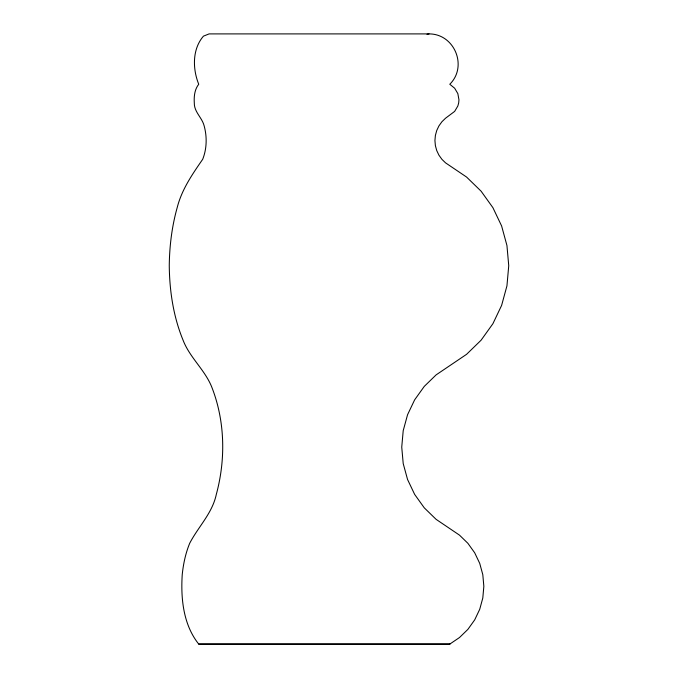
<?xml version="1.0" encoding="UTF-8"?>
<svg xmlns="http://www.w3.org/2000/svg" width="678" height="678" viewBox="0 0 678 678"><rect width="100%" height="100%" fill="white"/><g stroke="black" fill="none" stroke-linecap="round" stroke-linejoin="round"><path stroke-width="1.02" d="M449.785 644.1L459.481 637.549L467.879 629.387L474.693 619.87L479.727 609.293L482.804 597.996L483.846 586.334L482.804 574.673L479.727 563.384L474.693 552.807L467.879 543.29L459.481 535.128L436.098 519.34L424.259 507.822L414.648 494.406L407.554 479.49L403.207 463.566L401.74 447.116L403.207 430.674L407.554 414.741L414.648 399.834L424.259 386.409L436.098 374.9L466.574 354.323L481.1 340.195L492.898 323.72L501.61 305.422L506.941 285.87L508.737 265.691L506.941 245.504L501.61 225.952L492.898 207.654L481.1 191.188L466.574 177.051L445.548 162.856L441.895 159.305L438.92 155.152L436.725 150.541L435.386 145.617L434.929 140.541L435.386 135.456L436.725 130.532L438.92 125.922L441.895 121.769L445.548 118.218L454.65 111.395L457.845 105.988L458.675 102.946L458.955 99.81L457.845 93.623L454.65 88.216L449.785 84.258C467.922 66.376 454.514 33.815 429.047 33.9L209.104 33.9L203.459 36.146C192.171 49.163 192.552 68.978 198.739 84.258C194.586 89.445 193.883 96.522 194.298 102.946C194.086 112.006 202.137 117.625 204.171 125.922C207.129 136.82 206.883 148.753 202.688 159.305C192.289 174.314 181.738 189.569 177.178 207.654C171.89 226.545 169.483 246.089 169.263 265.691C169.542 291.074 173.382 316.609 183.077 340.195C189.671 357.391 204.476 369.485 211.502 386.409C225.088 420.538 225.876 459.133 216.307 494.406C212.333 513.28 198.23 526.764 189.696 543.29C185.577 553.299 183.323 563.935 182.229 574.673C180.687 598.53 183.297 624.811 198.739 644.1L449.785 644.1L198.739 644.1M426.996 34.307L429.047 33.9"/></g></svg>
